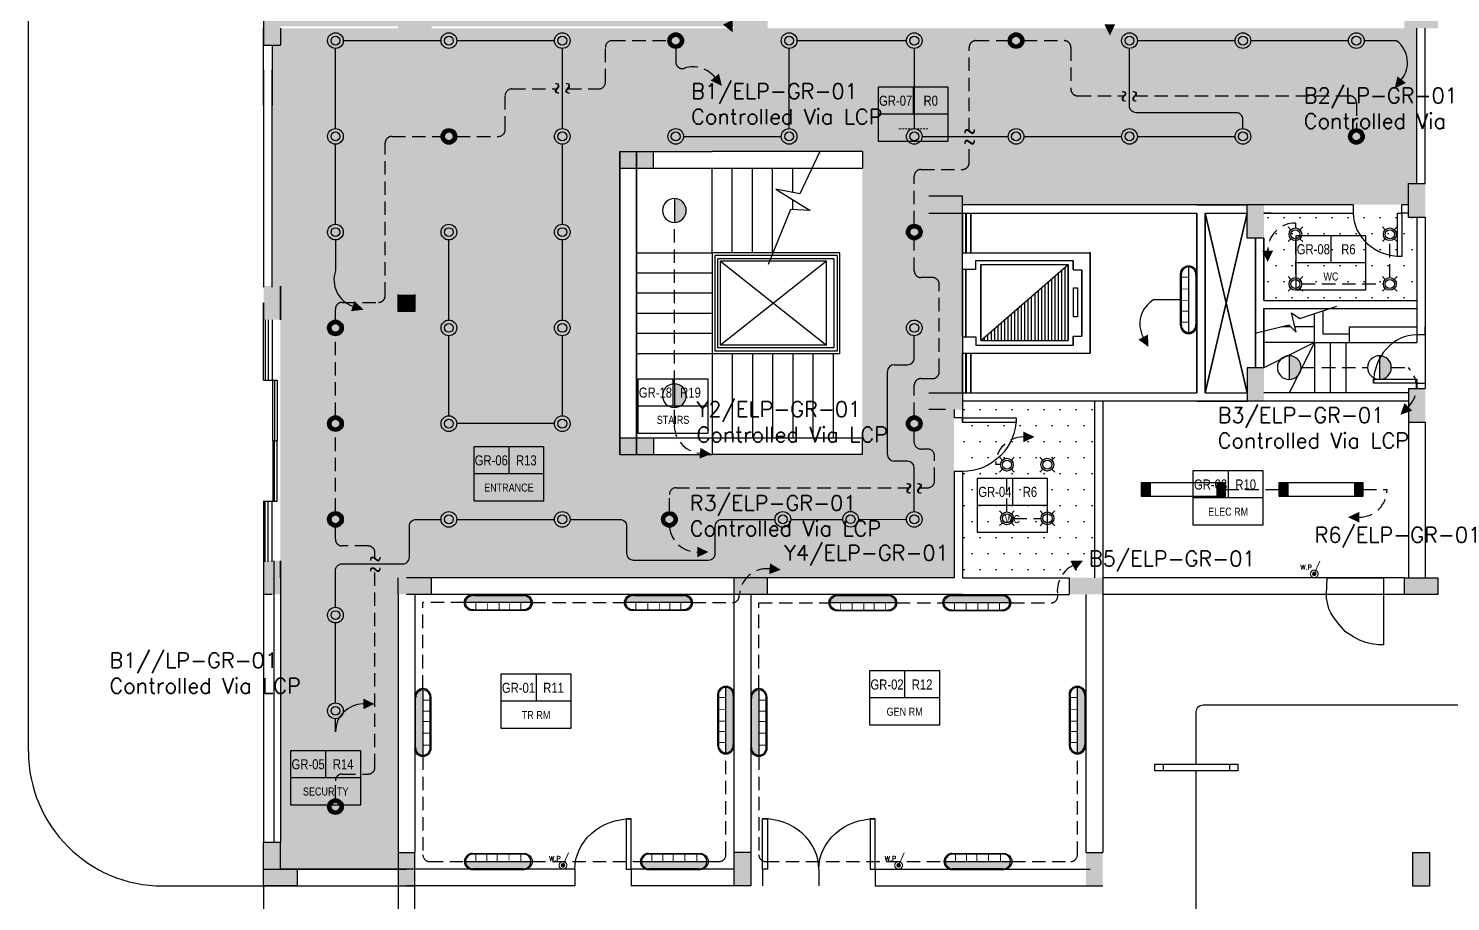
# Model space of a CAD drawing. Extents: x 229 to 350, y 130 to 172.
# Drawn here: x 228.64 to 249.8, y 144 to 156.99 of the extents above; entities that cross this region are included whole.
import ezdxf
from ezdxf.enums import TextEntityAlignment as Align

# ---------------------------------------------------------------- set-up
doc = ezdxf.new("R2010")
doc.units = 0
doc.header["$LTSCALE"] = 0.4
doc.linetypes.add('ACAD_ISO02W100', pattern=[15, 12, -3])
doc.linetypes.add('DASHED', pattern=[0.75, 0.5, -0.25])
doc.layers.get('0').update_dxf_attribs({"color": 9, "linetype": 'CONTINUOUS'})
for name, color, linetype in [('ARCH', 9, 'CONTINUOUS'), ('EMERGENCY', 1, 'DASHED'), ('HOMERUN', 7, 'DASHED'), ('LEGEND', 7, 'CONTINUOUS'), ('LIGHT FIXTURE', 4, 'CONTINUOUS'), ('NORMAL', 3, 'CONTINUOUS')]:
    doc.layers.add(name, color=color, linetype=linetype)
doc.layers.add('SWITCHES', color=6, linetype='CONTINUOUS', lineweight=0)
doc.styles.add('16001-XHV-011$0$TYPE 2$0$ARIAL', font='arial.ttf', dxfattribs={"width": 0.8, "height": 0.2})
doc.styles.add('LEGEND$0$detials', font='romans8.shx')
doc.styles.add('S', font='ROMANS')

# ---------------------------------------------------------------- blocks, each defined once
blk = doc.blocks.new('A$C1F773893')
at = {"layer": 'ARCH'}
blk.add_lwpolyline([(0, 0.8), (0.07, 0.8), (0.07, 0), (0, 0), (0, 0.8, -0.414214), (0.8, 0, -0.414214)], format="xyb", dxfattribs=at)
blk = doc.blocks.new('A$C1A776F15')
at = {"layer": 'ARCH'}
blk.add_lwpolyline([(0.8, 0), (0.8, 0.07), (0, 0.07), (0, 0), (0.8, 0, 0.414214), (0, 0.8, 0.414214)], format="xyb", dxfattribs=at)
blk = doc.blocks.new('ROOM NAME')
blk.add_lwpolyline([(235.962, 146.113), (237.007, 146.113), (237.007, 146.916), (235.962, 146.916)], close=True)
for points in [[(236.485, 146.916), (236.485, 146.514)], [(237.007, 146.514), (235.962, 146.514)]]:
    blk.add_lwpolyline(points)
at = {"layer": 'ARCH', "style": '16001-XHV-011$0$TYPE 2$0$ARIAL', "width": 0.8}
for tag, height, p in [('F-R', 0.15, (236.224, 146.715)), ('DES', 0.12, (236.486, 146.31))]:
    blk.add_attdef(tag, text='', height=height, dxfattribs=at).set_placement(p, align=Align.MIDDLE)
blk.add_attdef('R', text='', height=0.15, dxfattribs=at).set_placement((236.746, 146.715), align=Align.MIDDLE_CENTER)
blk = doc.blocks.new('ARCH')
at = {"layer": 'ARCH'}
h = blk.add_hatch(dxfattribs=at)
h.set_pattern_fill('DOTS', color=256, scale=0.15, style=0)
h.set_pattern_definition([(0, (-202.4808, -140.3811), (0.1190625, 0.238125), [0, -0.238125])])
h.paths.add_polyline_path([(10.275, 10.938), (9.9, 10.938), (9.9, 11.187), (10.4, 11.187), (10.4, 13.862), (9.9, 13.862), (9.9, 14.112), (10.4, 14.112), (10.4, 13.987), (17.037, 13.987), (17.037, 14.3), (17.162, 14.3), (17.162, 16.612), (0.25, 16.612), (0.25, 16.362), (0.125, 16.362), (0.125, 12.762), (0.25, 12.775), (0.25, 4.1), (2, 4.1), (2, 8.437), (10.275, 8.437)])
h.paths.add_polyline_path([(5.3, 14.78), (8.911, 14.78), (8.911, 10.27), (5.3, 10.27)], flags=16)
h.paths.add_polyline_path([(12.242, 20.95), (7.25, 20.95), (7.25, 16.859), (12.242, 16.859)])
h.paths.add_polyline_path([(7, 20.95), (0.25, 20.95), (0.25, 16.64), (7, 16.64)])
h.paths.add_polyline_path([(6.5, 17.14), (0.75, 17.14), (0.75, 20.45), (6.5, 20.45)], flags=16)
at = {"layer": 'ARCH', "ltscale": 0.05}
h = blk.add_hatch(color=256, dxfattribs=at)
h.paths.add_polyline_path([(0, 12.775), (0.25, 12.775), (0.25, 12.275), (0, 12.275)])
h.paths.add_polyline_path([(0, 16.862), (0.25, 16.862), (0.25, 16.612), (0.25, 16.362), (0, 16.362), (0, 16.612)])
h = blk.add_hatch(color=256, dxfattribs=at)
h.paths.add_polyline_path([(9.9, 13.862), (9.9, 14.112), (10.15, 14.112), (10.4, 14.112), (10.4, 13.862)])
h.paths.add_polyline_path([(7, 16.612), (7, 16.862), (7.5, 16.862), (7.5, 16.612)])
h.paths.add_polyline_path([(2.5, 16.862), (2.5, 16.612), (2, 16.612), (2, 16.862)])
h = blk.add_hatch(color=256, dxfattribs=at)
h.paths.add_polyline_path([(17.037, 14.3), (17.287, 14.3), (17.287, 13.8), (17.037, 13.8)])
h.paths.add_polyline_path([(17.475, 16.862), (17.475, 16.612), (16.975, 16.612), (16.975, 16.862)])
h.paths.add_polyline_path([(14.887, 13.487), (14.637, 13.487), (14.637, 13.987), (14.7, 13.987), (14.887, 13.987)])
for points in [[(5.3, 14.78), (5.3, 14.53), (5.8, 14.53), (5.8, 14.78)], [(5.8, 14.78), (5.8, 14.53), (5.3, 14.53), (5.3, 14.78)], [(5.8, 10.27), (5.8, 10.52), (5.3, 10.52), (5.3, 10.27)], [(5.8, 10.27), (5.8, 10.52), (5.3, 10.52), (5.3, 10.27)], [(0.25, 4.5), (0, 4.5), (0, 4.1), (0.25, 4.1)]]:
    blk.add_hatch(color=256, dxfattribs=at).paths.add_polyline_path(points)
at = {"layer": 'ARCH'}
h = blk.add_hatch(dxfattribs=at)
h.set_pattern_fill('DOTS', color=256, scale=0.15, style=0)
h.set_pattern_definition([(0, (-202.13694, -140.3811), (0.1190625, 0.238125), [0, -0.238125])])
h.paths.add_polyline_path([(17.162, 13.862), (14.887, 13.862), (14.887, 12.562), (17.162, 12.562)])
h.paths.add_polyline_path([(12.372, 11.062), (10.4, 11.062), (10.4, 8.437), (12.372, 8.437)])
at = {"layer": 'ARCH', "ltscale": 0.05}
h = blk.add_hatch(color=256, dxfattribs=at)
h.paths.add_polyline_path([(0, 12.275), (0.25, 12.275), (0.25, 12.775), (0, 12.775)])
h.paths.add_polyline_path([(0, 8.187), (0.25, 8.187), (0.25, 8.437), (0.25, 8.688), (0, 8.688), (0, 8.437)])
h = blk.add_hatch(color=256, dxfattribs=at)
h.paths.add_polyline_path([(2.25, 12.65), (2.125, 12.65), (2.125, 12.4), (2.25, 12.4)])
h.paths.add_polyline_path([(2.125, 12.65), (2, 12.65), (2, 12.4), (2.125, 12.4)])
h = blk.add_hatch(color=256, dxfattribs=at)
h.paths.add_polyline_path([(17.037, 10.75), (17.287, 10.75), (17.287, 11.25), (17.037, 11.25)])
h.paths.add_polyline_path([(17.475, 8.187), (17.475, 8.437), (16.975, 8.437), (16.975, 8.187)])
h.paths.add_polyline_path([(14.887, 11.562), (14.637, 11.562), (14.637, 11.062), (14.7, 11.062), (14.887, 11.062)])
h = blk.add_hatch(color=256, dxfattribs=at)
h.paths.add_polyline_path([(9.9, 11.187), (9.9, 10.938), (10.15, 10.938), (10.4, 10.938), (10.4, 11.187)])
h.paths.add_polyline_path([(7, 8.437), (7, 8.187), (7.5, 8.187), (7.5, 8.437)])
h.paths.add_polyline_path([(2.5, 8.187), (2.5, 8.437), (2, 8.437), (2, 8.187)])
h = blk.add_hatch(color=256, dxfattribs=at)
h.paths.add_polyline_path([(26.95, 3.85), (26.95, 4.1), (26.7, 4.1), (26.45, 4.1), (26.45, 3.85)])
h.paths.add_polyline_path([(21.9, 4.1), (21.9, 3.85), (22.15, 3.85), (22.15, 4.1), (22.15, 4.35), (21.9, 4.35)])
h.paths.add_polyline_path([(17.1, 4.35), (17.1, 3.85), (17.35, 3.85), (17.35, 4.35)])
h.paths.add_polyline_path([(12.238, 3.85), (12.3, 3.85), (12.488, 3.85), (12.488, 4.35), (12.238, 4.35)])
h.paths.add_polyline_path([(11.988, 8.437), (11.988, 8.187), (12.488, 8.187), (12.488, 8.437)])
h = blk.add_hatch(color=256, dxfattribs=at)
h.paths.add_polyline_path([(2.25, 4.35), (2, 4.35), (2, 4.1), (2.125, 4.1), (2.25, 4.1)])
h.paths.add_polyline_path([(2.25, 4.1), (2.125, 4.1), (2, 4.1), (2, 3.85), (2.125, 3.85), (2.25, 3.85)])
h = blk.add_hatch(color=256, dxfattribs=at)
h.paths.add_polyline_path([(7.25, 4.35), (7, 4.35), (7, 4.1), (7.25, 4.1)])
h.paths.add_polyline_path([(7.25, 4.1), (7, 4.1), (7, 3.85), (7.25, 3.85)])
h = blk.add_hatch(color=256, dxfattribs=at)
h.paths.add_polyline_path([(0.5, 4.1), (0.125, 4.1), (0.125, 3.975), (0.5, 3.975)])
h.paths.add_polyline_path([(0.5, 3.975), (0.125, 3.975), (0.125, 3.85), (0.5, 3.85)])
h.paths.add_polyline_path([(0.125, 3.975), (0, 3.975), (0, 3.85), (0.125, 3.85)])
h.paths.add_polyline_path([(0.125, 4.1), (0, 4.1), (0, 3.975), (0.125, 3.975)])
for p, q in [((17.287, 14.3), (17.287, 16.612)), ((0, 4.5), (0.25, 4.5))]:
    blk.add_line(p, q)
at = {"ltscale": 0.05}
blk.add_line((0, 16.362), (0.25, 16.362), dxfattribs=at)
blk.add_arc((-1.5, 5.85), 2, 180, 270, dxfattribs=at)
at = {"layer": 'ARCH'}
for p, q in [((0, 20.562), (0, 16.362)), ((-3.5, 5.85), (-3.5, 19.2)), ((0, 16.362), (0, 16.612)), ((0.25, 16.612), (0.25, 16.362)), ((17.162, 14.3), (17.162, 16.612)), ((17.287, 15.062), (17.287, 16.612)), ((0.125, 16.362), (0.125, 15.462)), ((0.125, 12.762), (0.125, 15.993)), ((5.3, 10.27), (5.3, 14.78)), ((5.3, 14.78), (5.3, 10.27)), ((5.3, 14.78), (5.3, 10.27)), ((5.3, 10.27), (5.3, 14.78)), ((5.3, 14.78), (6.675, 14.78)), ((5.55, 14.78), (5.55, 10.27)), ((5.55, 14.78), (5.55, 10.52)), ((5.55, 10.27), (5.55, 14.78)), ((5.3, 14.53), (6.675, 14.53)), ((5.55, 10.27), (5.55, 14.53)), ((6.675, 13.28), (6.675, 14.53)), ((6.675, 13.27), (6.675, 14.52)), ((6.975, 13.28), (6.975, 14.53)), ((6.975, 13.27), (6.975, 14.52)), ((7.275, 13.28), (7.275, 14.53)), ((7.275, 13.27), (7.275, 14.52)), ((7.575, 13.28), (7.575, 14.53)), ((7.575, 13.27), (7.575, 14.52)), ((7.875, 14.17), (7.875, 14.53)), ((17.037, 14.3), (17.287, 14.3)), ((17.037, 13.8), (17.037, 14.3)), ((17.037, 14.3), (17.287, 14.3)), ((17.037, 13.8), (17.037, 14.3)), ((7.875, 13.913), (7.875, 14.061)), ((10.15, 14.112), (9.9, 14.112)), ((10.4, 14.112), (10.15, 14.112)), ((10.4, 13.862), (10.4, 14.112)), ((10.4, 13.862), (10.4, 14.112)), ((13.887, 13.987), (10.4, 13.987)), ((14.7, 13.987), (13.887, 13.987)), ((13.887, 13.987), (14.637, 13.987)), ((14.95, 13.987), (14.7, 13.987)), ((16.217, 13.987), (16.092, 13.987)), ((16.217, 13.987), (16.217, 13.862)), ((16.937, 13.862), (16.937, 13.987)), ((17.037, 13.987), (16.937, 13.987)), ((17.037, 13.987), (16.937, 13.987)), ((9.9, 13.862), (13.887, 13.862)), ((10.4, 13.862), (10.4, 13.27)), ((10.4, 13.28), (10.4, 13.862)), ((10.45, 13.28), (10.45, 13.862)), ((10.46, 13.28), (10.46, 13.862)), ((10.525, 13.862), (10.525, 13.27)), ((10.525, 13.28), (10.525, 13.862)), ((13.887, 13.862), (13.887, 11.187)), ((13.887, 11.187), (13.887, 13.862)), ((14.012, 13.862), (14.012, 11.187)), ((14.012, 11.187), (14.012, 13.862)), ((14.012, 13.862), (14.637, 13.862)), ((14.012, 13.862), (14.637, 13.862)), ((14.887, 13.862), (14.988, 13.862)), ((14.986, 13.862), (15.963, 13.862)), ((15.746, 13.862), (16.217, 13.862)), ((17.037, 13.862), (16.937, 13.862)), ((17.037, 13.862), (16.937, 13.862)), ((17.037, 13.8), (17.287, 13.8)), ((17.037, 13.8), (17.287, 13.8)), ((17.162, 13.8), (17.162, 11.937)), ((17.287, 13.8), (17.287, 12.05)), ((14.887, 13.487), (14.637, 13.487)), ((14.887, 13.487), (14.637, 13.487)), ((14.762, 13.487), (14.762, 11.562)), ((14.762, 11.562), (14.762, 13.487)), ((14.887, 13.487), (14.887, 12.562)), ((14.887, 12.562), (14.887, 13.487)), ((5.55, 13.27), (6.675, 13.27)), ((8.575, 13.27), (6.675, 13.27)), ((6.675, 13.27), (6.675, 11.77)), ((6.713, 13.233), (6.713, 11.807)), ((6.762, 11.858), (6.762, 13.182)), ((8.375, 13.145), (6.8, 13.145)), ((6.8, 11.895), (6.8, 13.145)), ((8.375, 11.895), (8.375, 13.145)), ((8.575, 11.77), (8.575, 13.27)), ((10.4, 13.03), (10.4, 13.28)), ((10.4, 13.27), (12.3, 13.27)), ((10.4, 13.02), (10.4, 13.27)), ((10.6, 13.155), (12.05, 13.155)), ((10.6, 13.03), (10.6, 13.155)), ((10.6, 13.02), (10.6, 13.145)), ((12.05, 13.145), (12.05, 13.02)), ((12.3, 11.78), (12.3, 13.28)), ((12.3, 13.27), (12.3, 11.78)), ((6.675, 12.97), (5.55, 12.97)), ((10.4, 13.03), (10.6, 13.03)), ((10.4, 12.03), (10.4, 13.03)), ((10.4, 13.02), (10.4, 12.02)), ((10.45, 12.03), (10.45, 13.03)), ((10.45, 13.02), (10.45, 12.02)), ((11.775, 12.916), (11.775, 11.96)), ((11.825, 12.96), (11.825, 11.96)), ((11.875, 13.003), (11.875, 11.96)), ((11.925, 13.047), (11.925, 11.96)), ((11.975, 13.09), (11.975, 11.97)), ((11.975, 11.96), (11.975, 13.08)), ((12.05, 13.02), (12.175, 13.02)), ((12.175, 12.03), (12.175, 13.02)), ((12.175, 13.02), (12.175, 12.03)), ((0.25, 12.775), (0.25, 12.275)), ((0.25, 12.275), (0.25, 12.775)), ((11.525, 12.699), (11.525, 11.96)), ((11.575, 12.742), (11.575, 11.96)), ((11.625, 12.786), (11.625, 11.96)), ((11.675, 12.829), (11.675, 11.96)), ((11.725, 12.873), (11.725, 11.96)), ((0, 12.275), (0, 12.525)), ((0, 12.525), (0, 12.275)), ((2, 12.4), (2, 12.65)), ((2, 12.65), (2, 12.4)), ((2.25, 12.4), (2.25, 12.65)), ((2.25, 12.65), (2.25, 12.4)), ((6.675, 12.67), (5.55, 12.67)), ((11.325, 12.525), (11.325, 11.96)), ((11.375, 12.568), (11.375, 11.96)), ((11.425, 12.612), (11.425, 11.96)), ((11.475, 12.655), (11.475, 11.96)), ((14.887, 12.562), (17.162, 12.562)), ((6.675, 12.37), (5.55, 12.37)), ((11.075, 12.308), (11.075, 11.96)), ((11.125, 12.351), (11.125, 11.96)), ((11.175, 12.395), (11.175, 11.96)), ((11.225, 12.438), (11.225, 11.96)), ((11.275, 12.482), (11.275, 11.96)), ((14.887, 11.562), (14.887, 12.442)), ((14.887, 12.442), (14.887, 11.562)), ((14.887, 12.442), (17.162, 12.442)), ((0.025, 12.275), (0.025, 11.375)), ((0.069, 12.275), (0.067, 11.375)), ((0.125, 12.275), (0.125, 11.375)), ((6.675, 12.07), (5.55, 12.07)), ((10.825, 12.09), (10.825, 11.96)), ((10.875, 12.134), (10.875, 11.96)), ((10.925, 12.177), (10.925, 11.96)), ((10.975, 12.221), (10.975, 11.96)), ((11.025, 12.264), (11.025, 11.96)), ((17.287, 12.05), (17.287, 12.175)), ((8.487, 11.858), (6.762, 11.858)), ((8.375, 11.895), (6.8, 11.895)), ((10.4, 12.03), (10.4, 11.78)), ((10.4, 12.02), (10.4, 11.77)), ((10.4, 12.02), (10.6, 12.02)), ((10.6, 12.02), (10.6, 11.895)), ((10.6, 12.02), (10.6, 11.905)), ((10.6, 11.895), (12.05, 11.895)), ((10.725, 12.003), (10.725, 11.96)), ((10.775, 12.047), (10.775, 11.96)), ((12.05, 11.905), (12.05, 12.03)), ((12.05, 12.03), (12.175, 12.03)), ((17.287, 12.05), (17.162, 12.05)), ((6.675, 11.77), (5.55, 11.77)), ((6.675, 11.78), (6.675, 10.53)), ((6.675, 11.77), (6.675, 10.52)), ((8.575, 11.77), (6.675, 11.77)), ((8.537, 11.807), (6.713, 11.807)), ((6.975, 11.78), (6.975, 10.53)), ((6.975, 11.77), (6.975, 10.52)), ((7.275, 11.78), (7.275, 10.53)), ((7.275, 11.77), (7.275, 10.52)), ((7.575, 11.78), (7.575, 10.53)), ((7.575, 11.77), (7.575, 10.52)), ((7.875, 11.77), (7.875, 10.52)), ((8.175, 11.77), (8.175, 10.52)), ((8.475, 11.77), (8.475, 10.52)), ((10.4, 11.78), (12.3, 11.78)), ((10.4, 11.187), (10.4, 11.78)), ((10.4, 11.77), (10.4, 11.187)), ((10.45, 11.187), (10.45, 11.78)), ((10.46, 11.187), (10.46, 11.78)), ((10.525, 11.187), (10.525, 11.78)), ((10.525, 11.77), (10.525, 11.187)), ((14.887, 11.562), (14.637, 11.562)), ((14.887, 11.562), (14.637, 11.562)), ((0, 11.375), (0.203, 11.375)), ((0.16, 11.375), (0.16, 10.475)), ((0.203, 11.375), (0.202, 10.475)), ((17.037, 11.25), (17.037, 10.75)), ((17.037, 11.25), (17.287, 11.25)), ((17.037, 11.25), (17.287, 11.25)), ((17.037, 11.25), (17.037, 10.75)), ((17.162, 11.33), (17.287, 11.33)), ((9.9, 11.187), (13.887, 11.187)), ((10.4, 11.187), (10.4, 10.938)), ((10.4, 11.187), (10.4, 10.938)), ((13.887, 11.062), (10.4, 11.062)), ((12.372, 8.437), (12.372, 11.062)), ((12.492, 8.437), (12.492, 11.062)), ((14.7, 11.062), (13.887, 11.062)), ((13.887, 11.062), (14.637, 11.062)), ((14.012, 11.187), (14.637, 11.187)), ((14.012, 11.187), (14.637, 11.187)), ((14.95, 11.062), (14.7, 11.062)), ((16.937, 11.062), (14.95, 11.062)), ((17.037, 11.062), (16.092, 11.062)), ((17.037, 11.187), (16.937, 11.187)), ((17.037, 11.187), (16.937, 11.187)), ((17.037, 11.062), (16.937, 11.062)), ((10.15, 10.938), (9.9, 10.938)), ((10.275, 10.938), (10.275, 10.817)), ((10.4, 10.817), (10.275, 10.817)), ((10.4, 10.938), (10.4, 10.747)), ((17.037, 10.75), (17.287, 10.75)), ((17.037, 10.75), (17.287, 10.75)), ((0.135, 10.475), (0.202, 10.475)), ((0.16, 9.575), (0.16, 10.475)), ((0.203, 9.575), (0.202, 10.475)), ((5.3, 10.52), (6.675, 10.52)), ((5.3, 10.27), (6.675, 10.27)), ((10.275, 10.017), (10.275, 8.437)), ((10.4, 10.017), (10.275, 10.017)), ((10.4, 10.017), (10.4, 8.437)), ((0, 9.575), (0.203, 9.575)), ((0.025, 8.675), (0.025, 9.575)), ((0.069, 8.675), (0.067, 9.575)), ((0.125, 8.675), (0.125, 9.575)), ((0, 8.688), (0, 8.437)), ((0.25, 8.437), (0.25, 8.688)), ((0, 8.437), (0, 8.187)), ((0.25, 8.437), (0.25, 8.187)), ((2, 8.187), (2, 8.437)), ((10.275, 8.437), (2.125, 8.437)), ((2.5, 8.187), (2.5, 8.437)), ((7, 8.437), (7, 8.187)), ((9.9, 8.437), (7.5, 8.437)), ((7.5, 8.187), (7.5, 8.437)), ((10.4, 8.437), (11.988, 8.437)), ((11.988, 8.437), (11.988, 8.187)), ((16.975, 8.437), (17.475, 8.437)), ((16.975, 8.437), (16.975, 8.187)), ((17.475, 8.437), (17.475, 8.187)), ((0.125, 8.187), (0, 8.187)), ((10.4, 8.187), (2.125, 8.187)), ((7, 8.191), (7, 4.35)), ((7.25, 8.191), (7.25, 4.35)), ((10.15, 8.187), (7.5, 8.187)), ((10.4, 8.187), (11.988, 8.187)), ((12.238, 8.187), (12.238, 4.35)), ((12.488, 8.187), (12.488, 4.35)), ((17.475, 8.187), (16.975, 8.187)), ((0, 4.1), (0, 4.5)), ((0.25, 4.1), (0.25, 4.5)), ((2, 4.35), (2.25, 4.35)), ((2.25, 4.1), (2.25, 4.35)), ((7.25, 4.35), (7, 4.35)), ((12.238, 4.35), (12.488, 4.35)), ((17.1, 4.35), (17.1, 3.85)), ((17.1, 4.35), (17.35, 4.35)), ((17.35, 4.35), (17.35, 3.85)), ((4.632, 4.1), (0.25, 4.1)), ((0.5, 4.1), (2.125, 4.1)), ((2.25, 3.85), (2.25, 4.1)), ((7, 4.1), (5.471, 4.1)), ((9.102, 4.1), (12.3, 4.1)), ((-1.5, 3.85), (2.125, 3.85)), ((2, 3.85), (2.25, 3.85)), ((4, 3.85), (2.125, 3.85)), ((4.632, 3.85), (4.1, 3.85)), ((7, 3.85), (5.471, 3.85)), ((7.25, 3.85), (7, 3.85)), ((9.102, 3.85), (12.3, 3.85)), ((12.3, 3.85), (12.488, 3.85)), ((17.1, 3.85), (17.35, 3.85))]:
    blk.add_line(p, q, dxfattribs=at)
at = {"layer": 'ARCH', "ltscale": 0.05}
for p, q in [((0, 15.462), (0, 16.362)), ((0, 15.993), (0, 12.762)), ((5.8, 14.53), (5.8, 14.78)), ((5.8, 14.53), (5.8, 14.78)), ((8.911, 14.78), (6.675, 14.78)), ((8.272, 14.771), (7.982, 14.149)), ((8.911, 14.78), (8.911, 14.53)), ((8.911, 14.78), (8.911, 14.53)), ((6.675, 14.53), (8.911, 14.53)), ((7.622, 14.218), (8.134, 13.9)), ((7.982, 14.149), (7.622, 14.218)), ((14.637, 13.487), (14.637, 13.987)), ((14.7, 13.987), (14.637, 13.987)), ((14.637, 13.487), (14.637, 13.987)), ((14.988, 13.987), (14.887, 13.987)), ((16.217, 13.987), (14.986, 13.987)), ((16.092, 13.987), (14.986, 13.987)), ((7.843, 13.914), (7.511, 13.099)), ((8.134, 13.9), (7.843, 13.914)), ((14.637, 13.862), (14.012, 11.187)), ((14.012, 13.862), (14.637, 11.187)), ((14.012, 11.187), (14.637, 13.862)), ((14.637, 11.187), (14.012, 13.862)), ((14.988, 13.862), (14.887, 13.862)), ((8.537, 13.233), (6.713, 13.233)), ((8.487, 13.182), (6.762, 13.182)), ((6.8, 13.145), (8.375, 11.895)), ((8.375, 13.145), (6.8, 11.895)), ((8.487, 13.182), (8.487, 11.858)), ((8.537, 13.233), (8.537, 11.807)), ((12.05, 13.03), (12.05, 13.155)), ((11.975, 13.09), (10.675, 13.09)), ((10.675, 11.97), (10.675, 13.09)), ((11.975, 13.09), (10.675, 11.96)), ((10.675, 13.08), (10.675, 11.96)), ((2.25, 12.4), (2, 12.4)), ((15.296, 12.378), (15.421, 12.295)), ((15.365, 12.088), (15.296, 12.378)), ((15.421, 12.295), (15.974, 12.475)), ((15.637, 11.937), (15.637, 12.365)), ((15.762, 12.406), (15.762, 12.062)), ((0, 11.375), (0, 12.275)), ((14.757, 12.074), (15.255, 12.198)), ((15.281, 12.172), (15.151, 12.172)), ((15.255, 12.198), (15.365, 12.088)), ((15.637, 12.172), (15.345, 12.172)), ((16.162, 12.172), (17.162, 12.172)), ((16.162, 11.937), (16.162, 12.172)), ((11.975, 11.96), (10.675, 11.96)), ((12.05, 12.02), (12.05, 11.895)), ((15.637, 11.937), (14.887, 11.562)), ((15.637, 11.937), (14.887, 11.937)), ((15.637, 11.937), (15.262, 11.187)), ((15.637, 11.937), (15.637, 11.187)), ((15.637, 11.937), (16.162, 11.937)), ((16.162, 12.062), (15.762, 12.062)), ((15.872, 11.937), (15.872, 11.187)), ((16.108, 11.937), (16.108, 11.187)), ((16.162, 11.937), (17.162, 11.937)), ((17.287, 12.05), (17.287, 11.33)), ((14.637, 11.562), (14.637, 11.062)), ((14.637, 11.562), (14.637, 11.062)), ((0.135, 10.475), (0.135, 11.375)), ((17.162, 11.33), (17.162, 11.25)), ((17.287, 11.33), (17.287, 11.25)), ((14.7, 11.062), (14.637, 11.062)), ((16.937, 11.187), (14.887, 11.187)), ((0.135, 10.475), (0.135, 9.575)), ((5.8, 10.52), (5.8, 10.27)), ((5.8, 10.52), (5.8, 10.27)), ((6.675, 10.52), (8.911, 10.52)), ((6.675, 10.52), (6.675, 10.27)), ((8.16, 10.52), (8.911, 10.52)), ((8.911, 10.27), (8.911, 10.52)), ((8.911, 10.27), (8.911, 10.52)), ((8.911, 10.27), (6.675, 10.27)), ((0, 9.575), (0, 8.675)), ((0, 8.688), (0, 4.5)), ((0.15, 8.688), (0.15, 4.5)), ((0.25, 8.688), (0.25, 4.5)), ((12.488, 8.437), (12.488, 8.187)), ((2, 8.187), (2, 4.35)), ((2.25, 8.187), (2.25, 4.35)), ((0, 4.5), (0.25, 4.5)), ((2, 4.35), (2, 3.85)), ((7, 4.35), (7, 3.85)), ((7.25, 4.35), (7.25, 3.85)), ((0, 3.85), (0, 4.1)), ((0, 4.1), (0.5, 4.1)), ((0.5, 4.1), (0.5, 3.85)), ((4.632, 4.1), (4.632, 3.85)), ((5.471, 4.1), (5.471, 3.85)), ((7.425, 4.1), (7.425, 3.85)), ((8.264, 4.1), (8.264, 3.85)), ((8.264, 4.1), (8.264, 3.85)), ((9.102, 4.1), (9.102, 3.85)), ((0, 3.85), (0, 0)), ((0.5, 3.85), (0, 3.85)), ((2, 3.85), (2, 2.69)), ((2.25, 2.775), (2.25, 3.85)), ((4.1, 3.85), (4, 3.85))]:
    blk.add_line(p, q, dxfattribs=at)
at = {"layer": 'ARCH'}
blk.add_lwpolyline([(12.111, 12.319), (12.053, 12.319), (12.053, 12.748), (12.111, 12.748)], close=True, dxfattribs=at)
for points in [[(17.037, 10.75), (17.037, 8.437)], [(17.287, 10.75), (17.287, 8.437)], [(16.975, 8.437), (12.488, 8.437)], [(16.666, 8.437), (16.666, 7.436), (16.593, 7.436), (16.484, 7.455), (16.403, 7.474), (16.307, 7.509), (16.218, 7.555), (16.102, 7.63), (16.005, 7.743), (15.922, 7.849), (15.882, 7.913), (15.852, 7.975), (15.82, 8.126), (15.82, 8.187), (15.828, 8.437), (16.666, 8.437)], [(16.975, 8.187), (12.488, 8.187)]]:
    blk.add_lwpolyline(points, dxfattribs=at)
for p, values in [((-226.818, -131.181), {'F-R': 'GR-07', 'R': 'R0', 'DES': '----------'}), ((-220.602, -133.391), {'F-R': 'GR-08', 'R': 'R6', 'DES': 'WC'}), ((-230.393, -135.524), {'F-R': 'GR-18', 'R': 'R19', 'DES': 'STAIRS'}), ((-232.836, -136.532), {'F-R': 'GR-06', 'R': 'R13', 'DES': 'ENTRANCE'}), ((-222.131, -136.891), {'F-R': 'GR-03', 'R': 'R10', 'DES': 'ELEC RM'}), ((-225.342, -137.001), {'F-R': 'GR-04', 'R': 'R6', 'DES': 'WC'}), ((-232.431, -139.916), {'F-R': 'GR-01', 'R': 'R11', 'DES': 'TR RM'}), ((-226.946, -139.867), {'F-R': 'GR-02', 'R': 'R12', 'DES': 'GEN RM'}), ((-235.562, -141.054), {'F-R': 'GR-05', 'R': 'R14', 'DES': 'SECURITY'})]:
    blk.add_blockref('ROOM NAME', p, dxfattribs=at).add_auto_attribs(values)
for p, xscale, yscale, zscale, rotation in [((16.937, 13.862), 0.9002676636918432, 0.806281667582059, 0.9002676636918432, 179.999992059673), ((17.162, 11.33), 0.9002676636918435, 0.806281667582059, 0.9002676636918435, 89.99999205967296), ((5.471, 4.1), -1.048248997545983, 0.93881407038063, 1.048248997545983, 359.9999920596627), ((7.425, 4.1), 1.048248997545983, 0.93881407038063, 1.048248997545983, 7.940337318062171e-06), ((9.102, 4.1), -1.048248997545983, 0.93881407038063, 1.048248997545983, 359.9999920596627)]:
    blk.add_blockref('A$C1F773893', p, dxfattribs=dict(at, xscale=xscale, yscale=yscale, zscale=zscale, rotation=rotation))
at = {"layer": 'ARCH', "xscale": -1, "rotation": 180}
blk.add_blockref('A$C1A776F15', (10.4, 10.817), dxfattribs=at)
blk = doc.blocks.new('LEGEND$0$C3')
blk.add_hatch(color=256).paths.add_polyline_path([(0, 96, 0.414214), (-96, 0, 0.414214), (0, -96)])
blk.add_lwpolyline([(0, 96), (0, -96)])
blk.add_circle((0, 0), 96.3)
blk = doc.blocks.new('02-LI-BASEMENT 2 FLOOR$0$C7')
for radius in [150, 84.8]:
    blk.add_circle((0, 0), radius)
blk = doc.blocks.new('EMR SPOT')
at = {"linetype": 'ByBlock'}
h = blk.add_hatch(color=4, dxfattribs=at)
h.dxf.hatch_style = 1
h.paths.add_polyline_path([(0.233, 0, 1), (-0.233, 0, 1)])
h.paths.add_polyline_path([(-0.132, 0, -1), (0.132, 0, -1)], flags=16)
at = {"color": 4}
for radius in [0.233, 0.132]:
    blk.add_circle((0, 0), radius, dxfattribs=at)
blk = doc.blocks.new('*U32')
at = {"layer": 'LIGHT FIXTURE'}
h = blk.add_hatch(color=0, dxfattribs=at)
h.paths.add_polyline_path([(216, 0), (-216, 0, 1), (-216, -135), (216, -135, 1)])
h.paths.add_polyline_path([(205, -129), (-205, -129, -1.104393), (-205, -7), (205, -7, -1.104393)], flags=16)
blk.add_hatch(color=0, dxfattribs=at).paths.add_polyline_path([(273, -68, 0.441557), (205, -7), (-205, -7, 0.441557), (-273, -68)])
at = {"layer": 'LIGHT FIXTURE', "color": 0}
for p, q in [((-216, 0), (216, 0)), ((-277, -68), (278, -68)), ((205, -7), (-212, -7)), ((205, -129), (-205, -129))]:
    blk.add_line(p, q, dxfattribs=at)
blk.add_lwpolyline([(-216, -135), (216, -135, 1), (216, 0)], format="xyb", dxfattribs=at)
at = {"layer": 'LIGHT FIXTURE', "color": 0, "const_width": 7.5}
for points in [[(-188, -68), (-188, -129)], [(-95, -68), (-95, -129)], [(-8, -68), (-8, -129)], [(89, -68), (89, -129)], [(188, -68), (188, -68), (188, -129)]]:
    blk.add_lwpolyline(points, dxfattribs=at)
at = {"layer": 'LIGHT FIXTURE', "color": 0}
for centre, radius, start, end in [((-216, -68), 67.5, 90, 270), ((-211, -68), 61.6, 84.3201, 275.6799), ((211, -68), 61.6, 264.3201, 95.6799)]:
    blk.add_arc(centre, radius, start, end, dxfattribs=at)
blk = doc.blocks.new('*U17')
at = {"layer": 'LIGHT FIXTURE'}
for points in [[(-721, -150), (-906, -150), (-906, 150), (-721, 150)], [(721, -150), (721, 150), (906, 150), (906, -150)]]:
    blk.add_hatch(color=0, dxfattribs=at).paths.add_polyline_path(points)
at = {"layer": 'LIGHT FIXTURE', "color": 0}
for p, q in [((-721, 150), (-721, -150)), ((721, 150), (721, -150))]:
    blk.add_line(p, q, dxfattribs=at)
blk.add_lwpolyline([(906, -150), (-906, -150), (-906, 150), (906, 150)], close=True, dxfattribs=at)
blk = doc.blocks.new('sdfs')
at = {"layer": 'LIGHT FIXTURE'}
h = blk.add_hatch(color=0, dxfattribs=at)
h.paths.add_polyline_path([(-0.385, -0.24), (0.385, -0.24, 1), (0.385, 0), (-0.385, 0, 1)])
h.paths.add_polyline_path([(-0.366, -0.012), (0.366, -0.012, -1.104393), (0.366, -0.23), (-0.366, -0.23, -1.104393)], flags=16)
blk.add_hatch(color=0, dxfattribs=at).paths.add_polyline_path([(0.366, -0.012), (-0.366, -0.012, 0.441557), (-0.486, -0.12), (0.486, -0.12, 0.441557)])
at = {"layer": 'LIGHT FIXTURE', "color": 0}
for p, q in [((0.385, 0), (-0.385, 0)), ((0.494, -0.12), (-0.495, -0.12)), ((-0.366, -0.012), (0.377, -0.012)), ((-0.366, -0.23), (0.366, -0.23))]:
    blk.add_line(p, q, dxfattribs=at)
blk.add_lwpolyline([(0.385, -0.24), (-0.385, -0.24, -1), (-0.385, 0)], format="xyb", dxfattribs=at)
at = {"layer": 'LIGHT FIXTURE', "color": 0, "const_width": 0.0134}
for points in [[(-0.335, -0.12), (-0.335, -0.12), (-0.335, -0.23)], [(-0.159, -0.12), (-0.159, -0.23)], [(0.015, -0.12), (0.015, -0.23)], [(0.17, -0.12), (0.17, -0.23)], [(0.335, -0.12), (0.335, -0.23)]]:
    blk.add_lwpolyline(points, dxfattribs=at)
at = {"layer": 'LIGHT FIXTURE', "color": 0}
for centre, radius, start, end in [((-0.376, -0.121), 0.11, 84.3201, 275.6799), ((0.376, -0.121), 0.11, 264.3201, 95.6799), ((0.385, -0.12), 0.12, 270, 90)]:
    blk.add_arc(centre, radius, start, end, dxfattribs=at)
blk = doc.blocks.new('SUS')
at = {"color": 4}
for p, q in [((-1.376, 0.135), (-1.376, -0.135)), ((1.376, 0.135), (1.376, -0.135))]:
    blk.add_line(p, q, dxfattribs=at)
blk.add_lwpolyline([(1.716, -0.135), (-1.716, -0.135), (-1.716, 0.135), (1.716, 0.135)], close=True, dxfattribs=at)
blk = doc.blocks.new('EMR')
at = {"color": 4}
for p, q in [((-0.224, 0.224), (-0.366, 0.366)), ((0.224, 0.224), (0.366, 0.366)), ((-0.224, -0.224), (-0.366, -0.366)), ((0.224, -0.224), (0.366, -0.366))]:
    blk.add_line(p, q, dxfattribs=at)
for radius in [0.317, 0.227]:
    blk.add_circle((0, 0), radius, dxfattribs=at)
blk = doc.blocks.new('Seperator')
at = {"layer": 'LEGEND', "color": 0, "linetype": 'ByBlock', "ltscale": 0.5, "char_height": 0.36, "attachment_point": 1, "rotation": 89.9988, "style": 'LEGEND$0$detials'}
for insert in [(-0.204, -0.164), (0.113, -0.164)]:
    blk.add_mtext_dynamic_manual_height_columns('~', width=0.40021, gutter_width=1, heights=[0], dxfattribs=dict(at, insert=insert))
blk = doc.blocks.new('ddddd')
at = {"layer": 'LIGHT FIXTURE'}
h = blk.add_hatch(color=256, dxfattribs=at)
h.paths.add_polyline_path([(276.444, 145.416), (277.215, 145.416, 1), (277.215, 145.656), (276.444, 145.656, 1)])
h.paths.add_polyline_path([(276.464, 145.644), (277.195, 145.644, -1.104393), (277.195, 145.426), (276.464, 145.426, -1.104393)], flags=16)
for p, q in [((277.215, 145.656, 0), (276.444, 145.656, 0)), ((276.464, 145.644, 0), (277.207, 145.644, 0)), ((277.323, 145.536, 0), (276.335, 145.536, 0)), ((276.464, 145.426, 0), (277.195, 145.426, 0))]:
    blk.add_line(p, q, dxfattribs=at)
at = {"layer": 'LIGHT FIXTURE', "elevation": 0}
blk.add_lwpolyline([(277.215, 145.416), (276.444, 145.416, -1), (276.444, 145.656)], format="xyb", dxfattribs=at)
at = {"layer": 'LIGHT FIXTURE', "const_width": 0.0134, "elevation": 0}
for points in [[(276.494, 145.536), (276.494, 145.536), (276.494, 145.426)], [(276.671, 145.536), (276.671, 145.426)], [(276.844, 145.536), (276.844, 145.426)], [(276.999, 145.536), (276.999, 145.426)], [(277.165, 145.536), (277.165, 145.426)]]:
    blk.add_lwpolyline(points, dxfattribs=at)
at = {"layer": 'LIGHT FIXTURE'}
for centre, radius, start, end in [((276.453, 145.535, 0), 0.11, 84.3201, 275.6799), ((277.206, 145.535, 0), 0.11, 264.3201, 95.6799), ((277.215, 145.536, 0), 0.12, 270, 90)]:
    blk.add_arc(centre, radius, start, end, dxfattribs=at)
blk = doc.blocks.new('S4')
at = {"layer": 'SWITCHES'}
blk.add_line((0, 0), (0.227, 0.523), dxfattribs=at)
at = {"layer": 'SWITCHES', "const_width": 0.0922}
blk.add_lwpolyline([(-0.046, 0, 1), (0.046, 0, 1)], format="xyb", close=True, dxfattribs=at)
at = {"layer": 'SWITCHES', "color": 7, "linetype": 'ACAD_ISO02W100'}
blk.add_circle((0, 0), 0.157, dxfattribs=at)
at = {"layer": 'LEGEND', "style": 'S'}
blk.add_attdef('W.P', (-0.568, 0.175), '', height=0.2, dxfattribs=at)

msp = doc.modelspace()

# ---------------------------------------------------------------- linework, layer by layer
at = {"layer": 'EMERGENCY'}
for p, q in [((237.223, 156.191), (237.223, 156.709)), ((237.323, 156.809), (238.154, 156.809)), ((238.27, 156.692), (238.27, 156.493)), ((235.732, 155.484), (235.732, 155.991)), ((235.832, 156.091), (236.509, 156.091)), ((236.668, 156.091), (237.123, 156.091)), ((235.011, 155.384), (235.632, 155.384)), ((248.897, 153.284), (248.897, 153.832)), ((241.82, 150.832), (241.82, 150.994)), ((242.021, 150.732), (241.92, 150.732)), ((242.121, 150.256), (242.121, 150.632)), ((243.199, 149.796), (243.199, 150.405)), ((238.176, 149.803), (238.176, 150.056)), ((238.276, 150.156), (241.734, 150.156)), ((241.893, 150.156), (242.021, 150.156)), ((234.507, 147.168), (234.507, 148.448)), ((235.123, 148.448), (234.507, 148.448)), ((236.134, 148.448), (237.507, 148.448)), ((238.518, 148.448), (239.116, 148.448)), ((239.507, 147.168), (239.507, 148.444)), ((239.507, 148.444), (240.55, 148.444)), ((241.561, 148.444), (242.247, 148.444)), ((243.258, 148.444), (243.856, 148.444)), ((234.507, 146.157), (234.507, 144.695)), ((239.017, 144.695), (239.017, 146.194)), ((239.507, 146.157), (239.507, 144.695)), ((244.248, 144.695), (244.248, 146.194)), ((234.607, 144.595), (235.123, 144.595)), ((236.134, 144.595), (237.743, 144.595)), ((238.754, 144.595), (238.917, 144.595)), ((239.607, 144.595), (242.262, 144.595)), ((243.273, 144.595), (244.148, 144.595))]:
    msp.add_line(p, q, dxfattribs=at)
for points, format in [([(239.119, 156.931, 0, 0.16, 0), (239.046, 157.082, 0, 0.685, 0)], "xyseb"), ([(242.637, 155.458), (242.637, 156.709, -0.414214), (242.737, 156.809), (243.218, 156.809)], "xyb"), ([(243.451, 156.809), (244.051, 156.809, -0.414214), (244.151, 156.709), (244.151, 156.088, 0.414214), (244.251, 155.988), (244.937, 155.988)], "xyb"), ([(238.957, 156.136, 0, 0.16, 0), (238.851, 156.266, 0, 0.685, 0)], "xyseb"), ([(245.096, 155.988), (248.299, 155.988, -0.414214), (248.399, 155.888), (248.399, 155.501)], "xyb"), ([(233.206, 152.652), (233.206, 152.815, -0.414214), (233.306, 152.915), (233.846, 152.915, 0.414214), (233.946, 153.015), (233.946, 155.284, -0.414214), (234.046, 155.384), (234.777, 155.384)], "xyb"), ([(241.82, 154.076), (241.82, 154.793, -0.414214), (241.92, 154.893), (242.537, 154.893, 0.414214), (242.637, 154.993), (242.637, 155.301)], "xyb"), ([(247.079, 153.515, 0, 0.16, 0), (247.079, 153.682, 0, 0.685, 0)], "xyseb"), ([(241.82, 151.227), (241.82, 151.681, -0.414214), (241.92, 151.781), (242.092, 151.781, 0.414214), (242.192, 151.881), (242.192, 153.184, 0.414214), (242.092, 153.284), (241.92, 153.284, -0.414214), (241.82, 153.384), (241.82, 153.843)], "xyb"), ([(249.054, 151.241, 0, 0.16, 0), (249.173, 151.36, 0, 0.685, 0)], "xyseb"), ([(243.61, 150.913, 0, 0.16, 0), (243.443, 150.913, 0, 0.685, 0)], "xyseb"), ([(238.798, 150.659, 0, 0.16, 0), (238.631, 150.671, 0, 0.685, 0)], "xyseb"), ([(248.275, 149.718, 0, 0.16, 0), (248.443, 149.718, 0, 0.685, 0)], "xyseb"), ([(233.794, 149.097), (233.794, 149.19, 0.414214), (233.694, 149.29), (233.306, 149.29, -0.414214), (233.206, 149.39), (233.206, 149.569)], "xyb"), ([(238.756, 149.2, 0, 0.16, 0), (238.589, 149.2, 0, 0.685, 0)], "xyseb"), ([(239.833, 148.936, 0, 0.16, 0), (239.667, 148.951, 0, 0.685, 0)], "xyseb"), ([(244.33, 149.071, 0, 0.16, 0), (244.18, 148.997, 0, 0.685, 0)], "xyseb"), ([(233.206, 145.529), (233.206, 145.797, -0.414214), (233.306, 145.897), (233.694, 145.897, 0.414214), (233.794, 145.997), (233.794, 148.939)], "xyb")]:
    msp.add_lwpolyline(points, format=format, dxfattribs=at)
for points in [[(238.25, 151.703), (238.25, 154.105)], [(247.492, 154.095), (247.492, 154.023)], [(247.492, 153.832), (247.492, 153.284)], [(247.587, 153.189), (248.802, 153.189)], [(233.206, 151.227), (233.206, 152.418)], [(247.587, 151.944), (248.566, 151.944)], [(248.919, 151.944), (249.173, 151.944)], [(238.25, 151.114), (238.25, 151.371)], [(233.206, 149.803), (233.206, 150.994)], [(243.104, 150.5), (243.03, 150.5)], [(243.802, 149.796), (243.8, 150.405)], [(246.448, 150.131), (247.252, 150.131)], [(248.498, 150.131), (248.856, 150.131)], [(243.294, 149.701), (243.707, 149.701)]]:
    msp.add_lwpolyline(points, dxfattribs=at)
for centre, radius, start, end in [((237.323, 156.709), 0.1, 90, 180), ((238.37, 156.493), 0.1, 180, 288.2019), ((238.531, 156.006), 0.413, 39.0587, 108.2019), ((235.832, 155.991), 0.1, 90, 180), ((237.123, 156.191), 0.1, 270, 360), ((235.632, 155.484), 0.1, 270, 0), ((247.492, 153.682), 0.413, 90, 180), ((248.881, 151.652), 0.413, 315, 45), ((238.662, 151.083), 0.413, 175.7647, 265.7647), ((243.443, 150.5), 0.413, 90, 180), ((241.92, 150.832), 0.1, 180, 270), ((242.021, 150.632), 0.1, 0, 90), ((238.276, 150.056), 0.1, 90, 180), ((242.021, 150.256), 0.1, 270, 0), ((248.443, 150.131), 0.413, 270, 0), ((238.589, 149.613), 0.413, 186.1149, 270), ((244.362, 148.627), 0.413, 116.1885, 189.2287), ((239.63, 148.539), 0.413, 84.9516, 176.6055), ((239.116, 148.548), 0.1, 270, 9.2287), ((243.856, 148.544), 0.1, 270, 9.2287), ((234.607, 144.695), 0.1, 180, 270), ((238.917, 144.695), 0.1, 270, 0), ((239.607, 144.695), 0.1, 180, 270), ((244.148, 144.695), 0.1, 270, 360)]:
    msp.add_arc(centre, radius, start, end, dxfattribs=at)
at = {"layer": 'NORMAL'}
for p, q in [((241.82, 152.086), (241.82, 152.418)), ((241.52, 151.986), (241.72, 151.986)), ((241.42, 150.652), (241.42, 151.886)), ((241.72, 150.552), (241.52, 150.552)), ((241.82, 149.803), (241.82, 150.452))]:
    msp.add_line(p, q, dxfattribs=at)
for points, format in [([(244.731, 156.885, 0, 0.16, 0), (244.73, 157.052, 0, 0.685, 0)], "xyseb"), ([(246.711, 155.501), (246.711, 155.636, 0.414214), (246.611, 155.736), (245.123, 155.736, -0.414214), (245.023, 155.836), (245.023, 156.692)], "xyb"), ([(248.97, 156.097, 0, 0.16, 0), (249.073, 156.229, 0, 0.685, 0)], "xyseb"), ([(233.623, 152.806, 0, 0.16, 0), (233.464, 152.859, 0, 0.685, 0)], "xyseb"), ([(245.306, 152.251, 0, 0.16, 0), (245.227, 152.398, 0, 0.685, 0)], "xyseb"), ([(233.206, 148.378), (233.206, 148.924, -0.414214), (233.306, 149.024), (234.206, 149.024, 0.414214), (234.306, 149.124), (234.306, 149.586, -0.414214), (234.406, 149.686), (234.777, 149.686)], "xyb"), ([(236.699, 149.686), (237.439, 149.686, -0.414214), (237.539, 149.586), (237.539, 149.18, 0.414214), (237.639, 149.08), (238.758, 149.08, 0.414214), (238.858, 149.18), (238.858, 149.586, -0.414214), (238.958, 149.686), (239.748, 149.686)], "xyb"), ([(233.786, 146.94, 0, 0.16, 0), (233.619, 146.94, 0, 0.685, 0)], "xyseb"), ([(246.017, 146.044), (246.017, 146.824, -0.414214), (246.117, 146.924), (251.486, 146.924, -0.414214), (251.586, 146.824), (251.586, 146.044)], "xyb")]:
    msp.add_lwpolyline(points, format=format, dxfattribs=at)
for points in [[(233.206, 155.501), (233.206, 156.692)], [(233.323, 156.809), (234.777, 156.809)], [(235.011, 156.809), (236.465, 156.809)], [(236.582, 156.692), (236.582, 155.501)], [(239.958, 155.501), (239.958, 156.692)], [(240.075, 156.809), (241.703, 156.809)], [(241.82, 156.692), (241.82, 155.501)], [(245.139, 156.809), (246.594, 156.809)], [(246.828, 156.809), (248.282, 156.809)], [(248.516, 156.809), (248.999, 156.809)], [(238.387, 155.384), (239.842, 155.384)], [(241.936, 155.384), (243.218, 155.384)], [(243.451, 155.384), (244.906, 155.384)], [(245.139, 155.384), (246.594, 155.384)], [(233.205, 154.076), (233.206, 155.267)], [(236.582, 155.267), (236.582, 154.076)], [(233.206, 153.843), (233.206, 153.383)], [(234.894, 152.652), (234.894, 153.843)], [(236.582, 153.843), (236.582, 152.652)], [(245.387, 152.955), (245.784, 152.955)], [(234.894, 151.227), (234.894, 152.418)], [(236.582, 152.418), (236.582, 151.227)], [(236.465, 151.11), (235.011, 151.11)], [(235.011, 149.686), (236.465, 149.686)], [(239.981, 149.686), (240.755, 149.686)], [(240.989, 149.688), (241.703, 149.686)], [(233.206, 146.953), (233.206, 148.145)], [(233.206, 146.526), (233.206, 146.72)], [(246.017, 141.594), (246.017, 145.946)]]:
    msp.add_lwpolyline(points, dxfattribs=at)
for centre, radius, start, end in [((248.746, 156.482), 0.413, 322.2254, 52.2254), ((233.597, 153.25), 0.413, 161.2746, 251.2746), ((245.59, 152.595), 0.413, 119.3586, 208.455), ((241.52, 151.886), 0.1, 90, 180), ((241.72, 152.086), 0.1, 270, 0), ((241.52, 150.652), 0.1, 180, 270), ((241.72, 150.452), 0.1, 0, 90), ((233.619, 146.526), 0.413, 90, 180)]:
    msp.add_arc(centre, radius, start, end, dxfattribs=at)

# ---------------------------------------------------------------- block references
at = {"layer": 'ARCH'}
msp.add_blockref('ARCH', (232.137, 140.381), dxfattribs=at)
at = {"layer": 'EMERGENCY', "rotation": 270}
msp.add_blockref('ddddd', (100.368, 429.784, 0), dxfattribs=at)
at = {"layer": 'LEGEND', "xscale": 0.5, "yscale": 0.5, "zscale": 0.5}
msp.add_blockref('Seperator', (236.506, 156.087), dxfattribs=at)
for p, rotation in [((245.099, 155.992), 180), ((242.634, 155.46), 270), ((241.896, 150.16), 180), ((233.79, 149.1), 270)]:
    msp.add_blockref('Seperator', p, dxfattribs=dict(at, rotation=rotation))
at = {"layer": 'LIGHT FIXTURE'}
for name, p, xscale, yscale, zscale in [('02-LI-BASEMENT 2 FLOOR$0$C7', (233.206, 156.809), 0.0007777833697495778, 0.0007777833697495778, 0.0007777833697495778), ('02-LI-BASEMENT 2 FLOOR$0$C7', (234.894, 156.809), 0.0007777833697495778, 0.0007777833697495778, 0.0007777833697495778), ('02-LI-BASEMENT 2 FLOOR$0$C7', (236.582, 156.809), 0.0007777833697495778, 0.0007777833697495778, 0.0007777833697495778), ('02-LI-BASEMENT 2 FLOOR$0$C7', (239.958, 156.809), 0.0007777833697495778, 0.0007777833697495778, 0.0007777833697495778), ('02-LI-BASEMENT 2 FLOOR$0$C7', (241.82, 156.809), 0.0007777833697495778, 0.0007777833697495778, 0.0007777833697495778), ('02-LI-BASEMENT 2 FLOOR$0$C7', (245.023, 156.809), 0.0007777833697495778, 0.0007777833697495778, 0.0007777833697495778), ('02-LI-BASEMENT 2 FLOOR$0$C7', (246.711, 156.809), 0.0007777833697495778, 0.0007777833697495778, 0.0007777833697495778), ('02-LI-BASEMENT 2 FLOOR$0$C7', (248.399, 156.809), 0.0007777833697495778, 0.0007777833697495778, 0.0007777833697495778), ('02-LI-BASEMENT 2 FLOOR$0$C7', (233.206, 155.384), 0.0007777833697495778, 0.0007777833697495778, 0.0007777833697495778), ('02-LI-BASEMENT 2 FLOOR$0$C7', (236.582, 155.384), 0.0007777833697495778, 0.0007777833697495778, 0.0007777833697495778), ('02-LI-BASEMENT 2 FLOOR$0$C7', (238.27, 155.384), 0.0007777833697495778, 0.0007777833697495778, 0.0007777833697495778), ('02-LI-BASEMENT 2 FLOOR$0$C7', (239.958, 155.384), 0.0007777833697495778, 0.0007777833697495778, 0.0007777833697495778), ('02-LI-BASEMENT 2 FLOOR$0$C7', (241.82, 155.384), 0.0007777833697495778, 0.0007777833697495778, 0.0007777833697495778), ('02-LI-BASEMENT 2 FLOOR$0$C7', (243.335, 155.384), 0.0007777833697495778, 0.0007777833697495778, 0.0007777833697495778), ('02-LI-BASEMENT 2 FLOOR$0$C7', (245.023, 155.384), 0.0007777833697495778, 0.0007777833697495778, 0.0007777833697495778), ('02-LI-BASEMENT 2 FLOOR$0$C7', (246.711, 155.384), 0.0007777833697495778, 0.0007777833697495778, 0.0007777833697495778), ('LEGEND$0$C3', (238.25, 154.282), -0.001833896650073512, 0.001833896650073512, 0.001833896650073512), ('02-LI-BASEMENT 2 FLOOR$0$C7', (233.206, 153.96), 0.0007777833697495778, 0.0007777833697495778, 0.0007777833697495778), ('02-LI-BASEMENT 2 FLOOR$0$C7', (234.894, 153.96), 0.0007777833697495778, 0.0007777833697495778, 0.0007777833697495778), ('02-LI-BASEMENT 2 FLOOR$0$C7', (236.582, 153.96), 0.0007777833697495778, 0.0007777833697495778, 0.0007777833697495778), ('02-LI-BASEMENT 2 FLOOR$0$C7', (234.894, 152.535), 0.0007777833697495778, 0.0007777833697495778, 0.0007777833697495778), ('02-LI-BASEMENT 2 FLOOR$0$C7', (236.582, 152.535), 0.0007777833697495778, 0.0007777833697495778, 0.0007777833697495778), ('02-LI-BASEMENT 2 FLOOR$0$C7', (241.82, 152.535), 0.0007777833697495778, 0.0007777833697495778, 0.0007777833697495778), ('LEGEND$0$C3', (247.4, 151.944), -0.001833896650073512, 0.001833896650073512, 0.001833896650073512), ('LEGEND$0$C3', (248.743, 151.944), -0.001833896650073512, 0.001833896650073512, 0.001833896650073512), ('LEGEND$0$C3', (238.25, 151.526), -0.001833896650073512, 0.001833896650073512, 0.001833896650073512), ('02-LI-BASEMENT 2 FLOOR$0$C7', (234.894, 151.11), 0.0007777833697495778, 0.0007777833697495778, 0.0007777833697495778), ('02-LI-BASEMENT 2 FLOOR$0$C7', (236.582, 151.11), 0.0007777833697495778, 0.0007777833697495778, 0.0007777833697495778), ('*U17', (245.825, 150.131), 0.0006874122509548836, 0.0006874122509548836, 0.0006874122509548836), ('*U17', (247.875, 150.131), 0.0006874122509548836, 0.0006874122509548836, 0.0006874122509548836), ('02-LI-BASEMENT 2 FLOOR$0$C7', (234.894, 149.686), 0.0007777833697495778, 0.0007777833697495778, 0.0007777833697495778), ('02-LI-BASEMENT 2 FLOOR$0$C7', (236.582, 149.686), 0.0007777833697495778, 0.0007777833697495778, 0.0007777833697495778), ('02-LI-BASEMENT 2 FLOOR$0$C7', (239.864, 149.686), 0.0007777833697495778, 0.0007777833697495778, 0.0007777833697495778), ('02-LI-BASEMENT 2 FLOOR$0$C7', (240.872, 149.688), 0.0007777833697495778, 0.0007777833697495778, 0.0007777833697495778), ('02-LI-BASEMENT 2 FLOOR$0$C7', (241.82, 149.686), 0.0007777833697495778, 0.0007777833697495778, 0.0007777833697495778), ('02-LI-BASEMENT 2 FLOOR$0$C7', (233.206, 148.261), 0.0007777833697495778, 0.0007777833697495778, 0.0007777833697495778), ('*U32', (235.629, 148.568), -0.001781228354477358, 0.001781228354477358, 0.001781228354477358), ('*U32', (238.012, 148.568), -0.001781228354477358, 0.001781228354477358, 0.001781228354477358), ('*U32', (241.055, 148.565), -0.001781228354477358, 0.001781228354477358, 0.001781228354477358), ('*U32', (242.752, 148.565), -0.001781228354477358, 0.001781228354477358, 0.001781228354477358), ('02-LI-BASEMENT 2 FLOOR$0$C7', (233.206, 146.837), 0.0007777833697495778, 0.0007777833697495778, 0.0007777833697495778)]:
    msp.add_blockref(name, p, dxfattribs=dict(at, xscale=xscale, yscale=yscale, zscale=zscale))
at = {"layer": 'LIGHT FIXTURE', "linetype": 'ByBlock'}
for name, p, xscale, yscale, zscale in [('EMR SPOT', (238.27, 156.809), 0.5, 0.5, 0.5), ('EMR SPOT', (243.335, 156.809), 0.5, 0.5, 0.5), ('EMR SPOT', (234.894, 155.384), 0.5, 0.5, 0.5), ('EMR SPOT', (248.399, 155.384), 0.5, 0.5, 0.5), ('EMR SPOT', (241.82, 153.96), 0.5, 0.5, 0.5), ('EMR', (247.492, 153.928), 0.3, 0.3, 0.3), ('EMR', (248.897, 153.928), 0.3, 0.3, 0.3), ('EMR', (247.492, 153.189), 0.3, 0.3, 0.3), ('EMR', (248.897, 153.189), 0.3, 0.3, 0.3), ('EMR SPOT', (233.206, 152.535), 0.5, 0.5, 0.5), ('EMR SPOT', (233.206, 151.11), 0.5, 0.5, 0.5), ('EMR SPOT', (241.82, 151.11), 0.5, 0.5, 0.5), ('EMR', (243.199, 150.5), 0.3, 0.3, 0.3), ('EMR', (243.8, 150.5), 0.3, 0.3, 0.3), ('EMR SPOT', (233.206, 149.686), 0.5, 0.5, 0.5), ('EMR SPOT', (238.176, 149.686), 0.5, 0.5, 0.5), ('EMR', (243.199, 149.702), 0.3, 0.3, 0.3), ('EMR', (243.802, 149.701), 0.3, 0.3, 0.3), ('SUS', (246.017, 145.995), 0.36, 0.36, 0.36), ('EMR SPOT', (233.206, 145.412), 0.5, 0.5, 0.5)]:
    msp.add_blockref(name, p, dxfattribs=dict(at, xscale=xscale, yscale=yscale, zscale=zscale))
at = {"layer": 'LIGHT FIXTURE'}
for p, rotation in [((234.387, 146.662), 90), ((239.137, 146.7), 270), ((239.387, 146.662), 90), ((244.368, 146.7), 270), ((235.629, 144.475), 180), ((238.248, 144.475), 180), ((242.767, 144.475), 180)]:
    msp.add_blockref('sdfs', p, dxfattribs=dict(at, rotation=rotation))
at = {"layer": 'SWITCHES', "xscale": 0.36, "yscale": 0.36, "zscale": 0.36}
for p in [(247.773, 148.875), (236.592, 144.538), (241.587, 144.538)]:
    msp.add_blockref('S4', p, dxfattribs=at).add_auto_attribs({'W.P': 'W.P'})

# ---------------------------------------------------------------- texts
at = {"layer": 'HOMERUN', "color": 1, "ltscale": 0.5, "char_height": 0.22758, "attachment_point": 1, "rotation": 359.9988, "style": 'LEGEND$0$detials'}
for s, width, heights, insert in [('B1/ELP-GR-01\\PControlled Via LCP', 3.40402, [0.882], (238.5, 156.171)), ('Y2/ELP-GR-01\\PControlled Via LCP', 3.29362, [0.802], (238.581, 151.44)), ('B3/ELP-GR-01\\PControlled Via LCP', 3.2644, [0.804], (246.336, 151.351)), ('R3/ELP-GR-01\\PControlled Via LCP', 3.28401, [0.676], (238.48, 150.043)), ('R6/ELP-GR-01', 0.4994, [0], (247.778, 149.569)), ('Y4/ELP-GR-01', 3.27421, [0.733], (239.884, 149.303)), ('B5/ELP-GR-01', 0.4994, [0], (244.42, 149.216))]:
    msp.add_mtext_dynamic_manual_height_columns(s, width=width, gutter_width=0.633, heights=heights, dxfattribs=dict(at, insert=insert))
at = {"layer": 'HOMERUN', "color": 3, "ltscale": 0.5, "char_height": 0.22758, "attachment_point": 1, "rotation": 359.9988, "style": 'LEGEND$0$detials'}
for s, width, heights, insert in [('B2/LP-GR-01\\PControlled Via LCP', 3.43603, [0.784], (247.617, 156.106)), ('B1//LP-GR-01\\PControlled Via LCP', 3.39499, [0.772], (229.843, 147.702))]:
    msp.add_mtext_dynamic_manual_height_columns(s, width=width, gutter_width=0.633, heights=heights, dxfattribs=dict(at, insert=insert))

doc.saveas('drawing.dxf')
